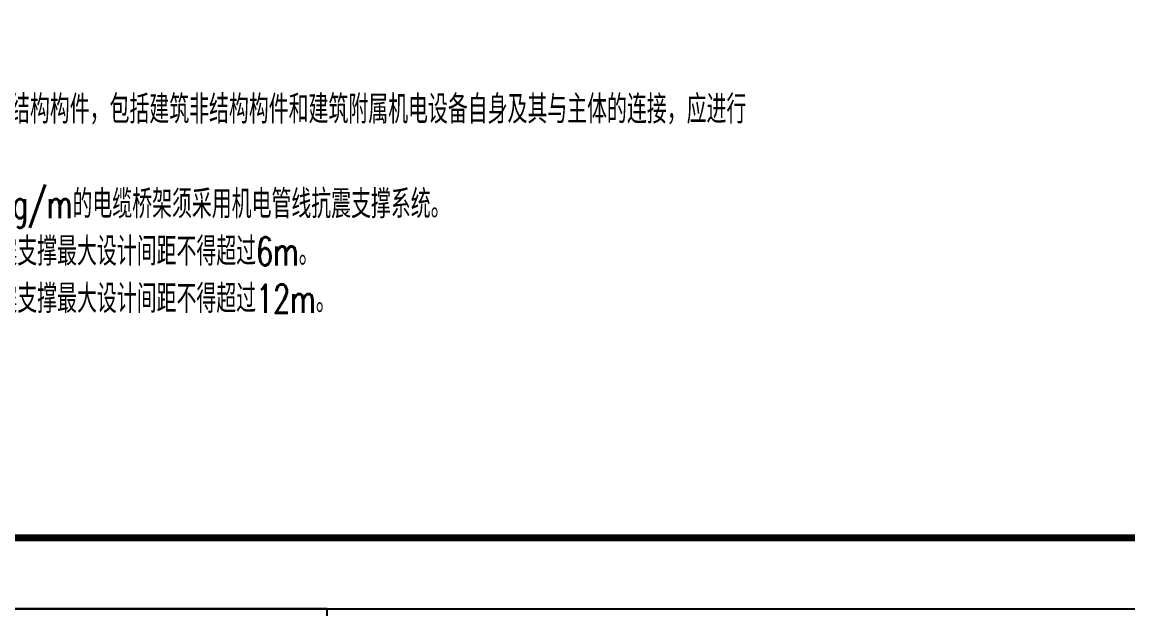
# Model space of a CAD drawing. Extents: x 552102 to 973302, y -80747 to 40012826.
# Drawn here: x 607210 to 622769, y 199322 to 207586 of the extents above; entities that cross this region are included whole.
import ezdxf

# ---------------------------------------------------------------- set-up
doc = ezdxf.new("R2010")
doc.units = 0
doc.header["$LTSCALE"] = 1000
doc.header["$MEASUREMENT"] = 0
for name, color, linetype in [('PUB_TITLE', 7, 'Continuous'), ('TEXT', 151, 'Continuous'), ('TWT_TITLE', 7, 'Continuous')]:
    doc.layers.add(name, color=color, linetype=linetype)
doc.styles.add('hztxt', font='txt.shx', dxfattribs={"width": 0.7, "bigfont": 'hztxt.shx'})

msp = doc.modelspace()

# ---------------------------------------------------------------- linework, layer by layer
at = {"layer": 'PUB_TITLE', "color": 1}
msp.add_lwpolyline([(552102, 115222), (611502, 115222), (611502, 199322), (552102, 199322)], close=True, dxfattribs=at)
at = {"layer": 'TWT_TITLE', "color": 1}
msp.add_lwpolyline([(552102, 199322), (636202, 199322), (636202, 258722), (552102, 258722)], close=True, dxfattribs=at)
at = {"layer": 'TWT_TITLE', "color": 1, "const_width": 100}
msp.add_lwpolyline([(554602, 200322), (635202, 200322), (635202, 257722), (554602, 257722)], close=True, dxfattribs=at)

# ---------------------------------------------------------------- texts
at = {"layer": 'TEXT', "color": 7, "insert": (597775, 207224), "char_height": 400, "width": 19636.22, "attachment_point": 1, "style": 'hztxt'}
msp.add_mtext('1、机电管线抗震支撑系统\\P1)依据《建筑抗震设计规范》GB50011-2010 第3.7.1条："非结构构件，包括建筑非结构构件和建筑附属机电设备自身及其与主体的连接，应进行抗震设计。"\\P2)电气设备系统中内径大于等于60mm的电气配管和重量大于等于15kg/m的电缆桥架须采用机电管线抗震支撑系统。\\P3)刚性管道侧向抗震支撑最大设计间距不得超过12m；柔性管道侧向抗震支撑最大设计间距不得超过6m。\\P4)刚性管道纵向抗震支撑最大设计间距不得超过24m；柔性管道纵向抗震支撑最大设计间距不得超过12m。\\P5)抗震支撑最终间距应根据具体深化设计及现场实际情况综合确定。\\P6)各系统由业主选择专业公司设计，深化方案报设计院审核。', dxfattribs=at)

doc.saveas('drawing.dxf')
